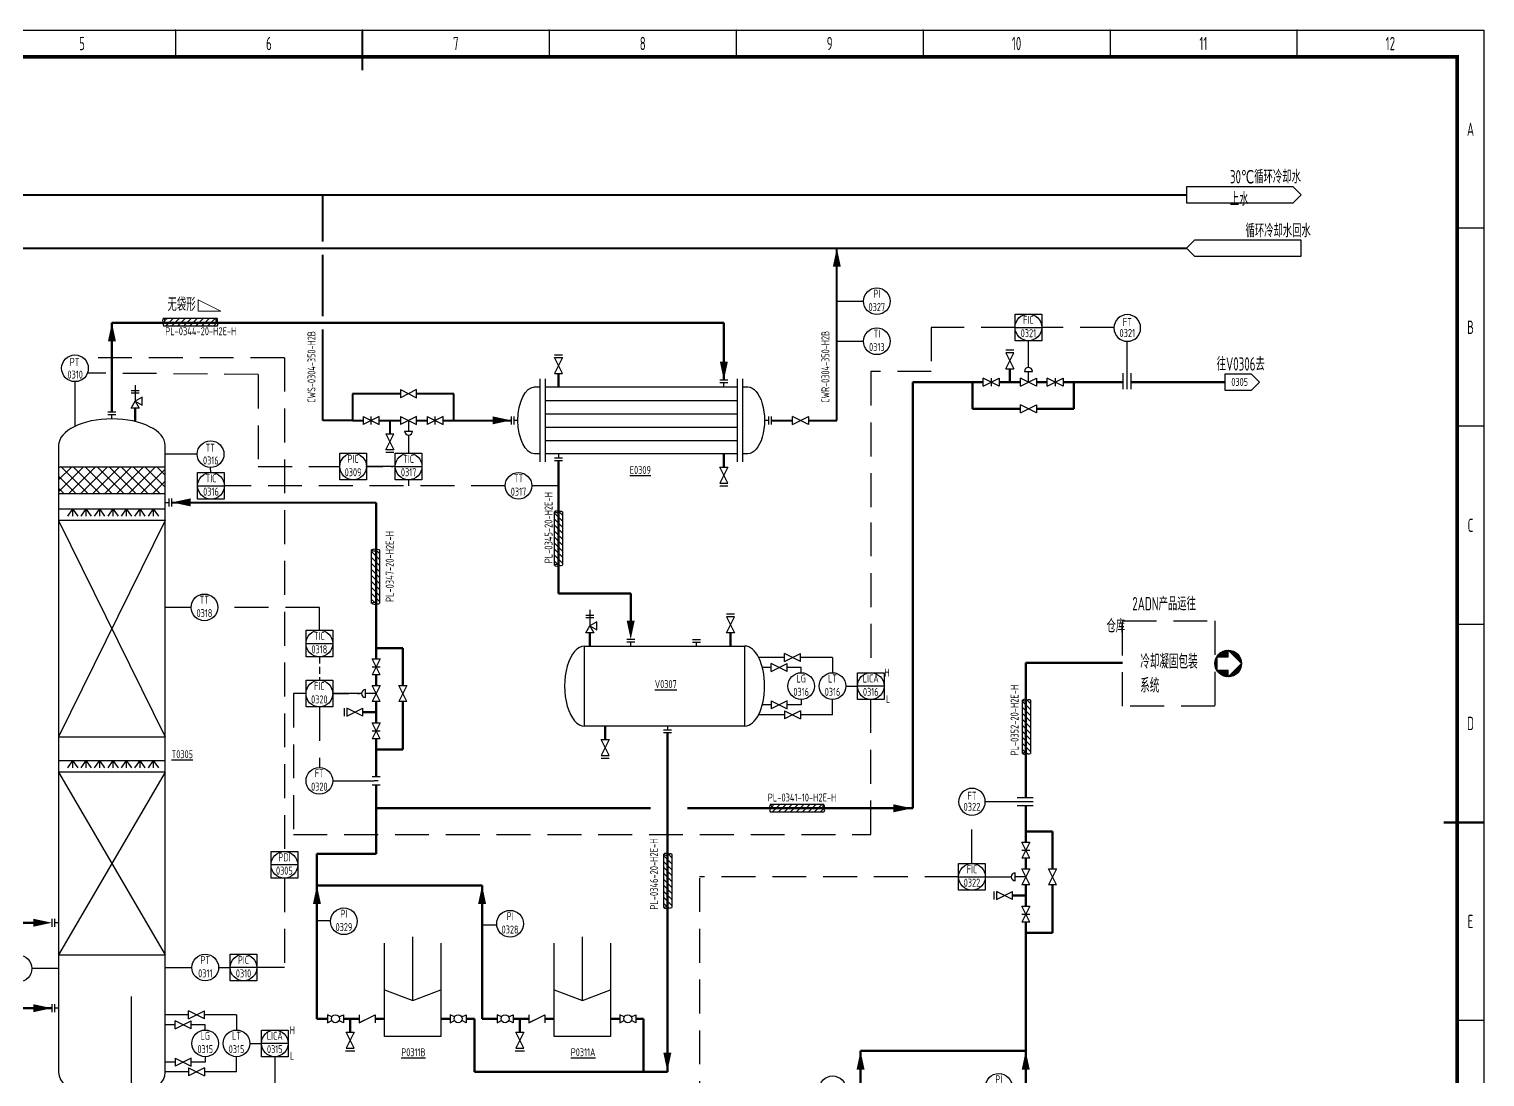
# Model space of a CAD drawing. Header units: millimetres. Extents: x 453 to 7190, y 523 to 4294.
# Drawn here: x 6644 to 7190, y 1519 to 1912 of the extents above; entities that cross this region are included whole.
import ezdxf
from ezdxf.enums import TextEntityAlignment as Align

# ---------------------------------------------------------------- set-up
doc = ezdxf.new("R2010")
doc.units = ezdxf.units.MM
doc.linetypes.add('DASHED', pattern=[19.05, 12.7, -6.35])
doc.linetypes.add('HIDDEN', pattern=[9.525, 6.35, -3.175])
for name, color, linetype, lineweight in [('01-主物流线-粗实线', 134, 'Continuous', 80), ('02-次要物流线-中粗线', 30, 'Continuous', 40), ('03-设备外轮廓线-细实线', 7, 'Continuous', 25), ('04-设备内部件-细实线', 170, 'Continuous', 25), ('05-公用工程-冷却水与回水', 55, 'Continuous', 40), ('05-图框与标题栏', 7, 'Continuous', 25), ('08-进出物流标志', 7, 'Continuous', 25), ('09-文本', 7, 'Continuous', 25), ('10-流股接续标志', 7, 'Continuous', 25), ('10-阀门', 102, 'Continuous', 25), ('11-文本', 7, 'Continuous', 25), ('11-管道组合号', 50, 'Continuous', 15), ('12-仪表', 190, 'Continuous', 25), ('12-信号线', 226, 'DASHED', 25), ('13-电动气动信号线', 226, 'DASHED', 25), ('14-箭头', 7, 'Continuous', 25), ('15-仪表', 190, 'Continuous', 25), ('15-文本', 7, 'Continuous', 15), ('15-文本 @ 1', 7, 'Continuous', 15), ('16-阀门与管件', 102, 'Continuous', 25)]:
    doc.layers.add(name, color=color, linetype=linetype, lineweight=lineweight)
doc.layers.add('TITLE', color=7, linetype='Continuous')
doc.styles.add('3-gbcbig', font='gbenor.shx', dxfattribs={"width": 0.7, "height": 3, "bigfont": 'gbcbig.shx'})
doc.styles.add('5-gbcbig', font='gbenor.shx', dxfattribs={"width": 0.7, "height": 5, "bigfont": 'gbcbig.shx'})
doc.styles.add('PRAY-6-GBCBIG', font='gbenor.shx', dxfattribs={"width": 0.7, "bigfont": 'gbcbig.shx'})
doc.styles.add('头号烷家', font='gbenor.shx', dxfattribs={"width": 0.75, "height": 3, "bigfont": 'gbcbig.shx'})
doc.styles.add('工程字', font='gbenor.shx', dxfattribs={"bigfont": 'gbcbig.shx'})

# ---------------------------------------------------------------- blocks, each defined once
blk = doc.blocks.new('管道组合号')
at = {"layer": '11-管道组合号', "style": '头号烷家', "width": 0.75}
blk.add_attdef('管道组合号', (-4.3, 3.13), '', height=3, dxfattribs=at)
blk = doc.blocks.new('就地安装仪表')
at = {"layer": '12-仪表', "ltscale": 0.25}
blk.add_circle((0, -5), 5, dxfattribs=at)
at = {"layer": '15-文本', "style": '工程字', "width": 0.75}
blk.add_attdef('仪表名称', text='', height=3, dxfattribs=at).set_placement((0, -4.29), align=Align.CENTER)
blk.add_attdef('仪表编号', text='', height=3, dxfattribs=at).set_placement((0, -5.39), align=Align.TOP_CENTER)
blk = doc.blocks.new('*U212')
at = {"layer": '10-阀门'}
ref = blk.add_blockref('就地安装仪表', (6997.74, 1626.93), dxfattribs=dict(at, xscale=-1))
ref.add_attrib('仪表名称', 'FT', dxfattribs={"layer": '15-文本 @ 1', "height": 3, "style": '工程字', "width": 0.75}).set_placement((6997.74, 1622.64), align=Align.CENTER)
ref.add_attrib('仪表编号', '0322', dxfattribs={"layer": '15-文本 @ 1', "height": 3, "style": '工程字', "width": 0.75}).set_placement((6997.74, 1621.53), align=Align.TOP_CENTER)
blk = doc.blocks.new('*U213')
at = {"layer": '10-阀门'}
ref = blk.add_blockref('就地安装仪表', (7055.99, 1804.52), dxfattribs=dict(at, xscale=-1))
ref.add_attrib('仪表名称', 'FT', dxfattribs={"layer": '15-文本 @ 1', "height": 3, "style": '工程字', "width": 0.75}).set_placement((7055.99, 1800.23), align=Align.CENTER)
ref.add_attrib('仪表编号', '0321', dxfattribs={"layer": '15-文本 @ 1', "height": 3, "style": '工程字', "width": 0.75}).set_placement((7055.99, 1799.13), align=Align.TOP_CENTER)

msp = doc.modelspace()

# ---------------------------------------------------------------- hatches: boundary and pattern name
at = {"layer": '04-设备内部件-细实线'}
h = msp.add_hatch(dxfattribs=at)
h.set_pattern_fill('ANSI37', color=256)
h.set_pattern_definition([(45, (6025.084, -1752.3344), (-2.245064, 2.245064), []), (135, (6025.084, -1752.3344), (-2.245064, -2.245064), [])])
h.paths.add_polyline_path([(6655.26, 1747.45), (6655.26, 1737.45), (6695.26, 1737.45), (6695.26, 1747.45)])
at = {"layer": '08-进出物流标志'}
h = msp.add_hatch(dxfattribs=at)
h.set_pattern_fill('ANSI31', color=256, scale=0.1)
h.set_pattern_definition([(45, (4816.07602, 2255.05417), (-0.224506403, 0.224506403), [])])
h.paths.add_polyline_path([(7093.84, 1676.23), (7093.84, 1678.73, 0.267949), (7089.51, 1676.23)])
h.paths.add_polyline_path([(7089.51, 1676.23, 0.131652), (7088.84, 1673.73, 0.131652), (7089.51, 1671.23)])
h.paths.add_polyline_path([(7089.51, 1671.23, 0.267949), (7093.84, 1668.73), (7093.84, 1671.23)])
h.paths.add_polyline_path([(7093.84, 1668.73, 0.414214), (7098.84, 1673.73)])
h.paths.add_polyline_path([(7093.84, 1678.73), (7098.84, 1673.73, 0.414214)])

# ---------------------------------------------------------------- linework, layer by layer
for p, q in [((6906.21, 1779.9), (6903.21, 1779.9)), ((7102.6, 1782.26), (7092.6, 1782.26)), ((7092.6, 1782.26), (7092.6, 1776.26)), ((7105.6, 1779.26), (7102.6, 1782.26)), ((6906.21, 1778.9), (6903.21, 1778.9)), ((6904.71, 1777.4), (6904.71, 1778.9)), ((7092.6, 1776.26), (7102.6, 1776.26)), ((7102.6, 1776.26), (7105.6, 1779.26)), ((6676.76, 1767.95), (6673.76, 1767.95)), ((6676.76, 1766.95), (6673.76, 1766.95)), ((6675.26, 1765.45), (6675.26, 1766.95)), ((6824.96, 1766.4), (6824.96, 1763.4)), ((6825.96, 1766.4), (6825.96, 1763.4)), ((6827.46, 1764.9), (6825.96, 1764.9)), ((6921.46, 1766.4), (6921.46, 1763.4)), ((6922.46, 1766.4), (6922.46, 1763.4)), ((6842.71, 1752.4), (6842.71, 1750.9)), ((6841.21, 1750.9), (6844.21, 1750.9)), ((6841.21, 1749.9), (6844.21, 1749.9)), ((6695.26, 1734.14), (6696.76, 1734.14)), ((6696.76, 1732.64), (6696.76, 1735.64)), ((6697.76, 1732.64), (6697.76, 1735.64)), ((6871.28, 1682.79), (6868.28, 1682.79)), ((6871.28, 1681.79), (6868.28, 1681.79)), ((6869.78, 1680.29), (6869.78, 1681.79)), ((6892.91, 1682.79), (6895.91, 1682.79)), ((6892.91, 1681.79), (6895.91, 1681.79)), ((6894.41, 1680.29), (6894.41, 1681.79)), ((6885.02, 1648.79), (6882.02, 1648.79)), ((6883.52, 1650.29), (6883.52, 1648.79)), ((6885.02, 1647.79), (6882.02, 1647.79)), ((6652.76, 1578.07), (6652.76, 1575.07)), ((6653.76, 1578.07), (6653.76, 1575.07)), ((6655.26, 1576.57), (6653.76, 1576.57)), ((6652.76, 1546.04), (6652.76, 1543.04)), ((6653.76, 1546.04), (6653.76, 1543.04)), ((6655.26, 1544.54), (6653.76, 1544.54))]:
    msp.add_line(p, q)
at = {"color": 3}
for points in [[(6769.92, 1540.03), (6768.01, 1539.08)], [(6769.92, 1540.03), (6768.01, 1539.08)], [(6833.54, 1540.03), (6831.63, 1539.08)], [(6833.54, 1540.03), (6831.63, 1539.08)]]:
    msp.add_lwpolyline(points, dxfattribs=at)
at = {"layer": '01-主物流线-粗实线'}
for p, q in [((6675.26, 1801.51), (6904.71, 1801.51)), ((6675.26, 1767.95), (6675.26, 1801.51)), ((6904.71, 1779.9), (6904.71, 1801.51)), ((6842.71, 1782.4), (6842.71, 1777.4)), ((7011.9, 1779.26), (7011.9, 1784.26)), ((6975.61, 1619.47), (6975.61, 1779.26)), ((6975.61, 1779.26), (7001.9, 1779.26)), ((7001.9, 1779.26), (6997.9, 1779.26)), ((6997.9, 1779.26), (6997.9, 1769.26)), ((7007.9, 1779.26), (7015.9, 1779.26)), ((7007.9, 1779.26), (7015.9, 1779.26)), ((7021.9, 1779.26), (7025.9, 1779.26)), ((7031.9, 1779.26), (7033.29, 1779.26)), ((7031.9, 1779.26), (7054.49, 1779.26)), ((7035.9, 1779.26), (7035.9, 1769.26)), ((7057.49, 1779.26), (7092.6, 1779.26)), ((6683.99, 1769.44), (6683.99, 1764.44)), ((6997.9, 1769.26), (7015.9, 1769.26)), ((7035.9, 1769.26), (7021.9, 1769.26)), ((6904.71, 1752.4), (6904.71, 1747.4)), ((6842.71, 1749.9), (6842.71, 1700.01)), ((6774.36, 1733.99), (6697.76, 1734.14)), ((6774.36, 1697.63), (6774.36, 1733.99)), ((6774.36, 1675.47), (6774.36, 1697.63)), ((6842.71, 1700.01), (6869.78, 1700.01)), ((6869.78, 1700.01), (6869.78, 1689.79)), ((6854.51, 1685.29), (6854.51, 1680.29)), ((6907.26, 1680.29), (6907.26, 1685.29)), ((6774.36, 1679.47), (6784.36, 1679.47)), ((6784.36, 1679.47), (6784.36, 1665.47)), ((7018, 1623.43), (7018, 1673.98)), ((7018, 1673.98), (7054.21, 1673.98)), ((6774.36, 1665.47), (6774.36, 1669.47)), ((6774.36, 1651.47), (6774.36, 1659.47)), ((6784.36, 1641.47), (6784.36, 1659.47)), ((6774.36, 1655.47), (6769.36, 1655.47)), ((6860.2, 1645.29), (6860.2, 1650.29)), ((6774.36, 1631.27), (6774.36, 1645.47)), ((6883.52, 1647.79), (6883.52, 1632.37)), ((6774.36, 1641.47), (6784.36, 1641.47)), ((6883.52, 1632.37), (6883.52, 1520.71)), ((6774.36, 1619.47), (6774.36, 1628.27)), ((6774.36, 1602.46), (6774.36, 1622.07)), ((6774.36, 1619.47), (6877.17, 1619.47)), ((6891.04, 1619.47), (6975.61, 1619.47)), ((7018, 1606.78), (7018, 1620.36)), ((7018, 1606.78), (7018, 1610.78)), ((7018, 1610.78), (7028, 1610.78)), ((7028, 1610.78), (7028, 1596.78)), ((6752.13, 1590.59), (6752.13, 1602.46)), ((6752.13, 1602.46), (6774.36, 1602.46)), ((7018, 1596.78), (7018, 1600.78)), ((6752.13, 1540.58), (6752.13, 1590.59)), ((6814.06, 1590.59), (6752.13, 1590.59)), ((6814.06, 1540.58), (6814.06, 1590.59)), ((7018, 1582.78), (7018, 1590.78)), ((7028, 1590.78), (7028, 1572.78)), ((7018, 1586.78), (7013, 1586.78)), ((6645.76, 1576.57), (6638.45, 1576.57)), ((7017.91, 1528.51), (7018, 1576.78)), ((7028, 1572.78), (7018, 1572.78)), ((6596.64, 1544.54), (6652.76, 1544.54)), ((6756.04, 1540.58), (6752.13, 1540.58)), ((6768.01, 1540.58), (6762.04, 1540.58)), ((6764.64, 1540.58), (6764.64, 1535.58)), ((6777.52, 1540.58), (6774.01, 1540.58)), ((6802.08, 1540.58), (6798.56, 1540.58)), ((6811.26, 1540.58), (6808.08, 1540.58)), ((6811.26, 1520.71), (6811.26, 1540.58)), ((6819.66, 1540.58), (6814.06, 1540.58)), ((6831.63, 1540.58), (6825.66, 1540.58)), ((6828.26, 1540.58), (6828.26, 1535.58)), ((6841.14, 1540.58), (6837.63, 1540.58)), ((6865.7, 1540.58), (6862.18, 1540.58)), ((6874.6, 1540.58), (6871.7, 1540.58)), ((6874.6, 1520.71), (6874.6, 1540.58)), ((6955.97, 1478.5), (6955.97, 1528.51)), ((6955.97, 1528.51), (7017.91, 1528.51)), ((7017.91, 1478.5), (7017.91, 1528.51)), ((6874.6, 1520.71), (6811.26, 1520.71)), ((6883.52, 1520.71), (6859.96, 1520.71))]:
    msp.add_line(p, q, dxfattribs=at)
at = {"layer": '02-次要物流线-中粗线'}
msp.add_line((7021.9, 1779.26), (7025.9, 1779.26), dxfattribs=at)
at = {"layer": '03-设备外轮廓线-细实线'}
for p, q in [((6835.71, 1780.4), (6835.71, 1749.4)), ((6837.71, 1780.4), (6837.71, 1749.4)), ((6909.71, 1780.4), (6909.71, 1749.4)), ((6911.71, 1780.4), (6911.71, 1749.4)), ((6833.71, 1777.4), (6835.71, 1777.4)), ((6837.71, 1777.4), (6909.71, 1777.4)), ((6911.71, 1777.4), (6913.71, 1777.4)), ((6921.46, 1764.9), (6919.96, 1764.9)), ((6655.26, 1755.45), (6655.26, 1520.45)), ((6695.26, 1520.45), (6695.26, 1755.45)), ((6835.71, 1752.4), (6833.71, 1752.4)), ((6909.71, 1752.4), (6837.71, 1752.4)), ((6913.71, 1752.4), (6911.71, 1752.4)), ((6852.51, 1680.29), (6912.51, 1680.29)), ((6852.51, 1680.29), (6862.51, 1680.29)), ((6912.51, 1650.29), (6852.51, 1650.29)), ((6777.52, 1533.9), (6777.52, 1568.95)), ((6788.04, 1547.4), (6788.04, 1571.23)), ((6798.56, 1568.95), (6798.56, 1533.9)), ((6841.14, 1533.9), (6841.14, 1568.95)), ((6851.66, 1547.4), (6851.66, 1571.23)), ((6862.18, 1568.95), (6862.18, 1533.9)), ((6777.52, 1551.42), (6788.04, 1547.4)), ((6788.04, 1547.4), (6798.56, 1551.42)), ((6841.14, 1551.42), (6851.66, 1547.4)), ((6851.66, 1547.4), (6862.18, 1551.42)), ((6798.56, 1533.9), (6777.52, 1533.9)), ((6862.18, 1533.9), (6841.14, 1533.9))]:
    msp.add_line(p, q, dxfattribs=at)
at = {"layer": '03-设备外轮廓线-细实线', "linetype": 'DASHED'}
msp.add_lwpolyline([(7054.21, 1689.72), (7088.84, 1689.72), (7088.84, 1657.75), (7054.21, 1657.75)], close=True, dxfattribs=at)
at = {"layer": '03-设备外轮廓线-细实线', "extrusion": (0, 0, -1)}
for centre, start_param, end_param in [((6833.71, 1764.9), 3.141593, 6.283185), ((6913.71, 1764.9), 0, 3.141593)]:
    msp.add_ellipse(centre, major_axis=(0, 12.5), ratio=0.5, start_param=start_param, end_param=end_param, dxfattribs=at)
at = {"layer": '03-设备外轮廓线-细实线'}
for centre, major_axis, start_param, end_param in [((6675.26, 1755.45), (-20, 0), 3.141593, 6.283185), ((6852.51, 1665.29), (0, 15), 0, 3.141593), ((6912.51, 1665.29), (0, 15), 3.141593, 6.283185), ((6675.26, 1520.45), (-20, 0), 0, 3.141593)]:
    msp.add_ellipse(centre, major_axis=major_axis, ratio=0.5, start_param=start_param, end_param=end_param, dxfattribs=at)
at = {"layer": '04-设备内部件-细实线'}
for p, q in [((6837.71, 1772.4), (6909.71, 1772.4)), ((6837.71, 1767.4), (6909.71, 1767.4)), ((6837.71, 1762.4), (6909.71, 1762.4)), ((6837.71, 1757.4), (6909.71, 1757.4)), ((6655.26, 1747.45), (6695.26, 1747.45)), ((6655.26, 1737.45), (6695.26, 1737.45)), ((6655.26, 1731.73), (6695.26, 1731.73)), ((6660.49, 1731.73), (6658.56, 1728.98)), ((6660.49, 1731.73), (6660.49, 1728.98)), ((6660.49, 1731.73), (6662.42, 1728.98)), ((6665.53, 1731.73), (6663.6, 1728.98)), ((6665.53, 1731.73), (6665.53, 1728.98)), ((6665.53, 1731.73), (6667.46, 1728.98)), ((6670.57, 1731.73), (6668.64, 1728.98)), ((6670.57, 1731.73), (6670.57, 1728.98)), ((6670.57, 1731.73), (6672.5, 1728.98)), ((6675.61, 1731.73), (6673.68, 1728.98)), ((6675.61, 1731.73), (6675.61, 1728.98)), ((6675.61, 1731.73), (6677.54, 1728.98)), ((6680.65, 1731.73), (6678.73, 1728.98)), ((6680.65, 1731.73), (6680.65, 1728.98)), ((6680.65, 1731.73), (6682.58, 1728.98)), ((6685.69, 1731.73), (6683.77, 1728.98)), ((6685.69, 1731.73), (6685.69, 1728.98)), ((6685.69, 1731.73), (6687.62, 1728.98)), ((6690.73, 1731.73), (6688.81, 1728.98)), ((6690.73, 1731.73), (6690.73, 1728.98)), ((6690.73, 1731.73), (6692.66, 1728.98)), ((6695.26, 1727.35), (6655.26, 1727.35)), ((6655.26, 1727.35), (6695.26, 1646.31)), ((6695.26, 1727.35), (6655.26, 1646.31)), ((6852.51, 1650.29), (6852.51, 1680.29)), ((6912.51, 1680.29), (6912.51, 1650.29)), ((6655.26, 1646.31), (6695.26, 1646.31)), ((6655.26, 1637.36), (6695.26, 1637.36)), ((6695.26, 1632.98), (6655.26, 1632.98)), ((6655.26, 1632.98), (6695.26, 1564.55)), ((6695.26, 1632.98), (6655.26, 1564.55)), ((6660.49, 1637.36), (6658.56, 1634.6)), ((6660.49, 1637.36), (6660.49, 1634.6)), ((6660.49, 1637.36), (6662.42, 1634.6)), ((6665.53, 1637.36), (6663.6, 1634.6)), ((6665.53, 1637.36), (6665.53, 1634.6)), ((6665.53, 1637.36), (6667.46, 1634.6)), ((6670.57, 1637.36), (6668.64, 1634.6)), ((6670.57, 1637.36), (6670.57, 1634.6)), ((6670.57, 1637.36), (6672.5, 1634.6)), ((6675.61, 1637.36), (6673.68, 1634.6)), ((6675.61, 1637.36), (6675.61, 1634.6)), ((6675.61, 1637.36), (6677.54, 1634.6)), ((6680.65, 1637.36), (6678.73, 1634.6)), ((6680.65, 1637.36), (6680.65, 1634.6)), ((6680.65, 1637.36), (6682.58, 1634.6)), ((6685.69, 1637.36), (6683.77, 1634.6)), ((6685.69, 1637.36), (6685.69, 1634.6)), ((6685.69, 1637.36), (6687.62, 1634.6)), ((6690.73, 1637.36), (6688.81, 1634.6)), ((6690.73, 1637.36), (6690.73, 1634.6)), ((6690.73, 1637.36), (6692.66, 1634.6)), ((6655.26, 1564.55), (6695.26, 1564.55)), ((6682.64, 1511.15), (6682.64, 1548.93))]:
    msp.add_line(p, q, dxfattribs=at)
at = {"layer": '05-公用工程-冷却水与回水', "lineweight": 40}
for p, q in [((6469.6, 1849.46), (7078.2, 1849.46)), ((6469.6, 1829.46), (7078.2, 1829.46))]:
    msp.add_line(p, q, dxfattribs=at)
at = {"layer": '05-公用工程-冷却水与回水'}
for p, q in [((6754.38, 1831.96), (6754.38, 1849.46)), ((6947.07, 1764.9), (6947.07, 1829.46)), ((6754.38, 1804.01), (6754.38, 1826.96)), ((6754.38, 1764.9), (6754.38, 1799.01)), ((6783.51, 1774.9), (6765.51, 1774.9)), ((6765.51, 1774.9), (6765.51, 1764.9)), ((6803.51, 1774.9), (6789.51, 1774.9)), ((6803.51, 1764.9), (6803.51, 1774.9)), ((6765.51, 1764.9), (6754.38, 1764.9)), ((6765.51, 1764.9), (6769.51, 1764.9)), ((6775.51, 1764.9), (6783.51, 1764.9)), ((6779.51, 1764.9), (6779.51, 1759.9)), ((6789.51, 1764.9), (6793.51, 1764.9)), ((6799.51, 1764.9), (6803.51, 1764.9)), ((6803.51, 1764.9), (6824.96, 1764.9)), ((6922.46, 1764.9), (6930.46, 1764.9)), ((6936.46, 1764.9), (6947.07, 1764.9))]:
    msp.add_line(p, q, dxfattribs=at)
at = {"layer": '05-图框与标题栏'}
for p, q in [((6699.08, 1911.16), (6699.08, 1901.16)), ((6839.25, 1911.16), (6839.25, 1901.16)), ((6909.33, 1911.16), (6909.33, 1901.16)), ((6979.42, 1911.16), (6979.42, 1901.16)), ((7049.5, 1911.16), (7049.5, 1901.16)), ((7119.58, 1911.16), (7119.58, 1901.16)), ((7189.67, 1836.91), (7179.67, 1836.91)), ((7189.67, 1762.66), (7179.67, 1762.66)), ((7189.67, 1688.41), (7179.67, 1688.41)), ((7189.67, 1539.91), (7179.67, 1539.91))]:
    msp.add_line(p, q, dxfattribs=at)
at = {"layer": '05-图框与标题栏', "const_width": 0.8}
for points in [[(6769.17, 1911.16), (6769.17, 1896.16)], [(7189.67, 1614.16), (7174.67, 1614.16)]]:
    msp.add_lwpolyline(points, dxfattribs=at)
at = {"layer": '05-图框与标题栏', "const_width": 1.4}
msp.add_lwpolyline([(6373.67, 1901.16), (6373.67, 1327.16), (7179.67, 1327.16), (7179.67, 1901.16)], close=True, dxfattribs=at)
at = {"layer": '05-图框与标题栏'}
for p in [(6699.08, 1911.16), (6699.08, 1911.16), (6699.08, 1911.16), (6769.17, 1911.16), (6769.17, 1911.16), (6769.17, 1911.16), (6839.25, 1911.16), (6839.25, 1911.16), (6839.25, 1911.16), (6909.33, 1911.16), (6909.33, 1911.16), (6909.33, 1911.16), (6979.42, 1911.16), (6979.42, 1911.16), (6979.42, 1911.16), (7049.5, 1911.16), (7049.5, 1911.16), (7049.5, 1911.16), (7119.58, 1911.16), (7119.58, 1911.16), (7119.58, 1911.16), (7189.67, 1836.91), (7189.67, 1762.66), (7189.67, 1688.41), (7189.67, 1614.16), (7189.67, 1539.91)]:
    msp.add_point(p, dxfattribs=at)
at = {"layer": '08-进出物流标志'}
for p, q in [((7089.51, 1676.23), (7089.51, 1671.23)), ((7089.51, 1676.23), (7093.84, 1676.23)), ((7093.84, 1678.73), (7098.84, 1673.73)), ((7093.84, 1676.23), (7093.84, 1678.73)), ((7089.51, 1671.23), (7093.84, 1671.23)), ((7098.84, 1673.73), (7093.84, 1668.73)), ((7093.84, 1668.73), (7093.84, 1671.23))]:
    msp.add_line(p, q, dxfattribs=at)
msp.add_circle((7093.84, 1673.73), 5, dxfattribs=at)
at = {"layer": '10-流股接续标志'}
for p, q in [((7118.2, 1852.46), (7078.2, 1852.46)), ((7078.2, 1852.46), (7078.2, 1846.46)), ((7121.2, 1849.46), (7118.2, 1852.46)), ((7078.2, 1846.46), (7118.2, 1846.46)), ((7118.2, 1846.46), (7121.2, 1849.46)), ((7081.2, 1832.46), (7078.2, 1829.46)), ((7078.2, 1829.46), (7081.2, 1826.46)), ((7121.2, 1832.46), (7081.2, 1832.46)), ((7121.2, 1826.46), (7121.2, 1832.46)), ((7081.2, 1826.46), (7121.2, 1826.46))]:
    msp.add_line(p, q, dxfattribs=at)
at = {"layer": '11-文本'}
for p, q in [((6694.61, 1803.26), (6714.61, 1803.26)), ((6694.99, 1802.17), (6696.09, 1803.26)), ((6695.34, 1800.26), (6698.34, 1803.26)), ((6697.58, 1800.26), (6700.58, 1803.26)), ((6699.83, 1800.26), (6702.83, 1803.26)), ((6702.07, 1800.26), (6705.07, 1803.26)), ((6704.32, 1800.26), (6707.32, 1803.26)), ((6706.56, 1800.26), (6709.56, 1803.26)), ((6708.81, 1800.26), (6711.81, 1803.26)), ((6711.05, 1800.26), (6714.05, 1803.26)), ((6713.3, 1800.26), (6714.57, 1801.55)), ((6714.61, 1800.26), (6694.61, 1800.26)), ((6841.21, 1710.63), (6841.21, 1730.63)), ((6844.21, 1729.31), (6842.93, 1730.59)), ((6844.21, 1730.63), (6844.21, 1710.63)), ((6844.21, 1727.07), (6841.21, 1730.07)), ((6844.21, 1724.82), (6841.21, 1727.82)), ((6844.21, 1722.58), (6841.21, 1725.58)), ((6844.21, 1720.33), (6841.21, 1723.33)), ((6844.21, 1718.09), (6841.21, 1721.09)), ((6772.63, 1696.32), (6772.63, 1716.32)), ((6775.63, 1712.76), (6772.63, 1715.76)), ((6775.63, 1715), (6774.35, 1716.28)), ((6775.63, 1716.32), (6775.63, 1696.32)), ((6844.21, 1715.84), (6841.21, 1718.84)), ((6844.21, 1713.6), (6841.21, 1716.6)), ((6844.21, 1711.35), (6841.21, 1714.35)), ((6775.63, 1710.51), (6772.63, 1713.51)), ((6775.63, 1708.27), (6772.63, 1711.27)), ((6775.63, 1706.02), (6772.63, 1709.02)), ((6842.31, 1711.01), (6841.21, 1712.11)), ((6775.63, 1703.78), (6772.63, 1706.78)), ((6775.63, 1701.53), (6772.63, 1704.53)), ((6775.63, 1699.29), (6772.63, 1702.29)), ((6775.63, 1697.04), (6772.63, 1700.04)), ((6773.73, 1696.7), (6772.63, 1697.8)), ((7016.74, 1640.05), (7016.74, 1660.05)), ((7019.74, 1656.49), (7016.74, 1659.49)), ((7019.74, 1658.73), (7018.45, 1660.01)), ((7019.74, 1660.05), (7019.74, 1640.05)), ((7019.74, 1654.24), (7016.74, 1657.24)), ((7019.74, 1652), (7016.74, 1655)), ((7019.74, 1649.75), (7016.74, 1652.75)), ((7019.74, 1647.51), (7016.74, 1650.51)), ((7019.74, 1645.26), (7016.74, 1648.26)), ((7019.74, 1643.02), (7016.74, 1646.02)), ((7019.74, 1640.77), (7016.74, 1643.77)), ((7017.83, 1640.43), (7016.74, 1641.53)), ((6922.16, 1620.97), (6942.16, 1620.97)), ((6942.16, 1617.97), (6922.16, 1617.97)), ((6922.54, 1619.87), (6923.63, 1620.97)), ((6922.88, 1617.97), (6925.88, 1620.97)), ((6925.12, 1617.97), (6928.12, 1620.97)), ((6927.37, 1617.97), (6930.37, 1620.97)), ((6929.61, 1617.97), (6932.61, 1620.97)), ((6931.86, 1617.97), (6934.86, 1620.97)), ((6934.1, 1617.97), (6937.1, 1620.97)), ((6936.35, 1617.97), (6939.35, 1620.97)), ((6938.59, 1617.97), (6941.59, 1620.97)), ((6940.84, 1617.97), (6942.11, 1619.25)), ((6882.2, 1582.27), (6882.2, 1602.27)), ((6885.2, 1598.71), (6882.2, 1601.71)), ((6885.2, 1596.46), (6882.2, 1599.46)), ((6885.2, 1600.95), (6883.92, 1602.23)), ((6885.2, 1602.27), (6885.2, 1582.27)), ((6885.2, 1594.22), (6882.2, 1597.22)), ((6885.2, 1591.97), (6882.2, 1594.97)), ((6885.2, 1589.73), (6882.2, 1592.73)), ((6885.2, 1587.48), (6882.2, 1590.48)), ((6885.2, 1585.24), (6882.2, 1588.24)), ((6885.2, 1582.99), (6882.2, 1585.99)), ((6883.3, 1582.65), (6882.2, 1583.75))]:
    msp.add_line(p, q, dxfattribs=at)
for centre, radius, start, end in [((6695.76, 1802.29), 1.5, 139.5631, 215.9037), ((6713.52, 1802.43), 1.37, 319.9929, 37.2624), ((6842.04, 1729.54), 1.37, 49.9929, 127.2624), ((6773.46, 1715.22), 1.37, 49.9929, 127.2624), ((6842.18, 1711.77), 1.5, 229.5631, 305.9037), ((6773.6, 1697.46), 1.5, 229.5631, 305.9037), ((7017.57, 1658.95), 1.37, 49.9929, 127.2624), ((7017.71, 1641.19), 1.5, 229.5631, 305.9037), ((6923.3, 1619.99), 1.5, 139.5631, 215.9037), ((6941.06, 1620.13), 1.37, 319.9929, 37.2624), ((6883.03, 1601.18), 1.37, 49.9929, 127.2624), ((6883.17, 1583.41), 1.5, 229.5631, 305.9037)]:
    msp.add_arc(centre, radius, start, end, dxfattribs=at)
for points in [[(6694.61, 1803.26), (6694.97, 1802.11), (6694.44, 1801.17), (6694.61, 1800.26)], [(6841.21, 1710.63), (6842.36, 1710.99), (6843.3, 1710.45), (6844.21, 1710.63)], [(6772.63, 1696.32), (6773.78, 1696.68), (6774.72, 1696.14), (6775.63, 1696.32)], [(7016.74, 1640.05), (7017.89, 1640.41), (7018.82, 1639.87), (7019.74, 1640.05)], [(6922.16, 1620.97), (6922.52, 1619.81), (6921.98, 1618.88), (6922.16, 1617.97)], [(6882.2, 1582.27), (6883.35, 1582.63), (6884.29, 1582.09), (6885.2, 1582.27)]]:
    msp.add_spline(points, degree=3, dxfattribs=at)
for points in [[(6714.61, 1803.26), (6714.26, 1802.79), (6714.1, 1801.87), (6715.08, 1801.15), (6714.79, 1800.44), (6714.61, 1800.26)], [(6841.21, 1730.63), (6841.69, 1730.28), (6842.6, 1730.11), (6843.32, 1731.09), (6844.03, 1730.8), (6844.21, 1730.63)], [(6772.63, 1716.32), (6773.11, 1715.97), (6774.02, 1715.8), (6774.74, 1716.78), (6775.45, 1716.49), (6775.63, 1716.32)], [(7016.74, 1660.05), (7017.21, 1659.7), (7018.13, 1659.53), (7018.85, 1660.51), (7019.56, 1660.22), (7019.74, 1660.05)], [(6942.16, 1620.97), (6941.8, 1620.49), (6941.64, 1619.58), (6942.62, 1618.85), (6942.33, 1618.15), (6942.16, 1617.97)], [(6882.2, 1602.27), (6882.68, 1601.92), (6883.59, 1601.75), (6884.31, 1602.73), (6885.02, 1602.45), (6885.2, 1602.27)]]:
    msp.add_open_spline(points, degree=3, knots=[0, 0, 0, 0, 1.367527, 2.619727, 3.553416, 3.553416, 3.553416, 3.553416], dxfattribs=at)
at = {"layer": '11-管道组合号'}
for p, q in [((6707.56, 1805.8), (6707.56, 1810.1)), ((6707.56, 1810.1), (6716.06, 1805.8)), ((6716.06, 1805.8), (6707.56, 1805.8))]:
    msp.add_line(p, q, dxfattribs=at)
at = {"layer": '12-仪表'}
for p, q in [((7018.9, 1784.76), (7018.9, 1794.76)), ((7055.99, 1776.54), (7055.99, 1794.52)), ((7054.49, 1776.54), (7054.49, 1782.54)), ((7057.49, 1776.54), (7057.49, 1782.54)), ((6786.51, 1759.4), (6786.51, 1752.61)), ((6707.26, 1752.19), (6695.26, 1752.19)), ((6768.86, 1662.47), (6757.78, 1662.47)), ((7020.72, 1621.93), (7002.74, 1621.93)), ((7020.72, 1623.43), (7014.72, 1623.43)), ((7020.72, 1620.43), (7014.72, 1620.43)), ((7002.74, 1593.78), (7012.5, 1593.78))]:
    msp.add_line(p, q, dxfattribs=at)
at = {"layer": '12-信号线'}
for p, q in [((7013.9, 1799.76), (6982.46, 1799.76)), ((6982.46, 1799.76), (6982.46, 1783.15)), ((7050.99, 1799.76), (7023.9, 1799.76)), ((6739.92, 1788.38), (6664.56, 1788.29)), ((6739.92, 1788.38), (6739.92, 1603.28)), ((6730.09, 1782.06), (6666.09, 1782.63)), ((6730.09, 1782.06), (6730.09, 1747.61)), ((6982.46, 1783.15), (6959.79, 1783.15)), ((6959.79, 1783.15), (6959.79, 1726.66)), ((6712.4, 1745.36), (6712.26, 1747.24)), ((6730.09, 1747.61), (6760.68, 1747.61)), ((6781.51, 1747.61), (6770.43, 1747.61)), ((6786.51, 1742.61), (6786.51, 1740.36)), ((6822.7, 1740.36), (6717.4, 1740.36)), ((6753.03, 1694.8), (6714.94, 1694.8)), ((6753.03, 1686.25), (6753.03, 1694.8)), ((6753.03, 1657.47), (6753.03, 1634.77)), ((6739.92, 1593.28), (6739.92, 1559.77)), ((6715.26, 1559.77), (6719.6, 1559.77)), ((6739.92, 1559.77), (6729.92, 1559.77)), ((6726.98, 1531.35), (6731.32, 1531.35)), ((6736.32, 1526.35), (6736.32, 1502.84))]:
    msp.add_line(p, q, dxfattribs=at)
at = {"layer": '12-信号线', "linetype": 'HIDDEN'}
for p, q in [((6770.43, 1747.61), (6780.68, 1747.61)), ((6757.78, 1662.47), (6768.03, 1662.47))]:
    msp.add_line(p, q, dxfattribs=at)
at = {"layer": '12-信号线', "ltscale": 0.2}
msp.add_line((6753.03, 1676.25), (6753.03, 1667.47), dxfattribs=at)
at = {"layer": '12-信号线'}
msp.add_lwpolyline([(6959.79, 1726.66), (6959.79, 1726.66), (6959.79, 1670.29)], dxfattribs=at)
at = {"layer": '13-电动气动信号线'}
for p, q in [((6748.03, 1662.47), (6743.32, 1662.47)), ((6743.32, 1662.47), (6743.32, 1609.65)), ((6959.79, 1609.65), (6959.79, 1660.29)), ((6997.74, 1598.78), (6997.74, 1616.93)), ((6743.32, 1609.65), (6959.79, 1609.65)), ((6992.74, 1593.78), (6895.52, 1593.78)), ((6895.52, 1593.34), (6895.52, 1502.41))]:
    msp.add_line(p, q, dxfattribs=at)
at = {"layer": '14-箭头'}
for points in [[(6947.07, 1829.46, 0, 3, 0), (6947.07, 1822.46, 3, 3, 0)], [(6675.26, 1801.51, 0, 3, 0), (6675.26, 1794.51, 3, 3, 0)], [(6904.71, 1779.9, 0, 3, 0), (6904.71, 1786.9, 3, 3, 0)], [(6824.96, 1764.9, 0, 3, 0), (6817.96, 1764.9, 3, 3, 0)], [(6697.76, 1734.14, 0, 3, 0), (6704.76, 1734.14, 3, 3, 0)], [(6869.78, 1682.79, 0, 3, 0), (6869.78, 1689.79, 3, 3, 0)], [(6975.28, 1619.47, 0, 3, 0), (6968.28, 1619.47, 3, 3, 0)], [(6752.13, 1590.59, 0, 3, 0), (6752.13, 1583.59, 3, 3, 0)], [(6814.06, 1590.59, 0, 3, 0), (6814.06, 1583.59, 3, 3, 0)], [(6652.76, 1576.57, 0, 3, 0), (6645.76, 1576.57, 3, 3, 0)], [(6652.76, 1544.54, 0, 3, 0), (6645.76, 1544.54, 3, 3, 0)], [(6883.52, 1520.86, 0, 3, 0), (6883.52, 1527.86, 3, 3, 0)], [(6955.97, 1528.51, 0, 3, 0), (6955.97, 1521.51, 3, 3, 0)], [(7017.91, 1528.51, 0, 3, 0), (7017.91, 1521.51, 3, 3, 0)]]:
    msp.add_lwpolyline(points, format="xyseb", dxfattribs=at)
at = {"layer": '15-仪表'}
for p, q in [((6947.07, 1809.54), (6957.07, 1809.54)), ((7013.9, 1799.76), (7013.9, 1804.76)), ((7013.9, 1804.76), (7023.9, 1804.76)), ((7023.9, 1804.76), (7023.9, 1794.76)), ((7013.9, 1794.76), (7013.9, 1799.76)), ((7013.9, 1799.76), (7023.9, 1799.76)), ((6947.07, 1794.54), (6957.07, 1794.54)), ((7023.9, 1794.76), (7013.9, 1794.76)), ((6661.41, 1779.41), (6661.41, 1762.66)), ((6760.68, 1742.61), (6760.68, 1752.61)), ((6760.68, 1752.61), (6770.68, 1752.61)), ((6770.68, 1752.61), (6770.68, 1747.61)), ((6781.51, 1747.61), (6781.51, 1752.61)), ((6781.51, 1752.61), (6791.51, 1752.61)), ((6791.51, 1752.61), (6791.51, 1742.61)), ((6770.68, 1747.61), (6770.68, 1742.61)), ((6781.51, 1742.61), (6781.51, 1747.61)), ((6781.51, 1747.61), (6791.51, 1747.61)), ((6707.4, 1740.36), (6707.4, 1745.36)), ((6707.4, 1745.36), (6717.4, 1745.36)), ((6717.4, 1745.36), (6717.4, 1735.36)), ((6770.68, 1742.61), (6760.68, 1742.61)), ((6791.51, 1742.61), (6781.51, 1742.61)), ((6707.4, 1735.36), (6707.4, 1740.36)), ((6707.4, 1740.36), (6717.4, 1740.36)), ((6842.71, 1740.36), (6832.71, 1740.36)), ((6717.4, 1735.36), (6707.4, 1735.36)), ((6704.94, 1694.8), (6695.26, 1694.8)), ((6748.03, 1681.25), (6748.03, 1686.25)), ((6748.03, 1686.25), (6758.03, 1686.25)), ((6748.03, 1676.25), (6748.03, 1681.25)), ((6748.03, 1681.25), (6758.03, 1681.25)), ((6758.03, 1686.25), (6758.03, 1676.25)), ((6758.03, 1676.25), (6748.03, 1676.25)), ((6927.42, 1676.02), (6917.75, 1676.02)), ((6945.45, 1676.02), (6933.42, 1676.02)), ((6945.45, 1676.02), (6945.45, 1670.29)), ((6922.41, 1672.29), (6919.14, 1672.29)), ((6933.71, 1672.29), (6928.41, 1672.29)), ((6933.71, 1670.29), (6933.71, 1672.29)), ((6748.03, 1657.47), (6748.03, 1667.47)), ((6748.03, 1667.47), (6758.03, 1667.47)), ((6758.03, 1667.47), (6758.03, 1662.47)), ((6950.45, 1665.29), (6954.79, 1665.29)), ((6954.79, 1660.29), (6954.79, 1670.29)), ((6954.79, 1670.29), (6964.79, 1670.29)), ((6964.79, 1665.29), (6954.79, 1665.29)), ((6964.79, 1670.29), (6964.79, 1660.29)), ((6758.03, 1662.47), (6758.03, 1657.47)), ((6933.71, 1660.29), (6933.71, 1658.29)), ((6945.45, 1654.56), (6945.45, 1660.29)), ((6964.79, 1660.29), (6954.79, 1660.29)), ((6758.03, 1657.47), (6748.03, 1657.47)), ((6927.42, 1654.56), (6917.75, 1654.56)), ((6922.41, 1658.29), (6919.14, 1658.29)), ((6933.71, 1658.29), (6928.41, 1658.29)), ((6945.45, 1654.56), (6933.42, 1654.56)), ((6758.03, 1629.77), (6773.61, 1629.77)), ((6734.92, 1593.28), (6734.92, 1603.28)), ((6734.92, 1603.28), (6744.92, 1603.28)), ((6744.92, 1603.28), (6744.92, 1593.28)), ((6744.92, 1598.28), (6734.92, 1598.28)), ((6992.74, 1588.78), (6992.74, 1598.78)), ((6992.74, 1598.78), (7002.74, 1598.78)), ((7002.74, 1598.78), (7002.74, 1588.78)), ((6744.92, 1593.28), (6734.92, 1593.28)), ((6992.74, 1593.78), (7002.74, 1593.78)), ((6997.74, 1588.78), (6992.74, 1588.78)), ((7002.74, 1588.78), (6997.74, 1588.78)), ((6757.26, 1577.28), (6752.13, 1577.28)), ((6819.56, 1575.69), (6814.06, 1575.69)), ((6719.6, 1554.77), (6719.6, 1564.77)), ((6719.6, 1564.77), (6729.6, 1564.77)), ((6729.6, 1564.77), (6729.6, 1554.77)), ((6655.26, 1559.39), (6645.26, 1559.39)), ((6695.26, 1559.77), (6705.26, 1559.77)), ((6729.6, 1559.77), (6719.6, 1559.77)), ((6729.6, 1554.77), (6719.6, 1554.77)), ((6703.95, 1542.08), (6695.26, 1542.08)), ((6721.98, 1542.08), (6709.95, 1542.08)), ((6721.98, 1542.08), (6709.95, 1542.08)), ((6721.98, 1542.08), (6721.98, 1536.35)), ((6698.94, 1538.35), (6695.26, 1538.35)), ((6710.24, 1538.35), (6704.94, 1538.35)), ((6710.24, 1536.35), (6710.24, 1538.35)), ((6731.32, 1526.35), (6731.32, 1536.35)), ((6731.32, 1536.35), (6741.32, 1536.35)), ((6741.32, 1536.35), (6741.32, 1526.35)), ((6741.32, 1531.35), (6731.32, 1531.35)), ((6698.94, 1524.35), (6695.26, 1524.35)), ((6710.24, 1524.35), (6704.94, 1524.35)), ((6710.24, 1526.35), (6710.24, 1524.35)), ((6721.98, 1520.62), (6721.98, 1526.35)), ((6741.32, 1526.35), (6731.32, 1526.35)), ((6703.95, 1520.62), (6695.26, 1520.62)), ((6721.98, 1520.62), (6709.95, 1520.62))]:
    msp.add_line(p, q, dxfattribs=at)
for centre in [(6962.07, 1809.54), (7018.9, 1799.76), (6962.07, 1794.54), (6661.41, 1784.41), (6712.26, 1752.23), (6765.68, 1747.61), (6786.51, 1747.61), (6712.4, 1740.36), (6827.71, 1740.36), (6709.94, 1694.8), (6753.03, 1681.25), (6753.03, 1662.47), (6933.71, 1665.29), (6945.45, 1665.29), (6959.79, 1665.29), (6753.03, 1629.77), (6739.92, 1598.28), (6997.74, 1593.78), (6762.25, 1577.11), (6824.54, 1576.2), (6640.26, 1559.39), (6710.26, 1559.77), (6724.6, 1559.77), (6710.24, 1531.35), (6721.98, 1531.35), (6736.32, 1531.35), (6945.5, 1514.13), (7007.78, 1515.03)]:
    msp.add_circle(centre, 5, dxfattribs=at)
at = {"layer": '16-阀门与管件'}
for p, q in [((7013.4, 1791.26), (7010.4, 1791.26)), ((6841.21, 1789.4), (6844.21, 1789.4)), ((6841.21, 1788.4), (6844.21, 1788.4)), ((6844.21, 1782.4), (6841.21, 1788.4)), ((6844.21, 1788.4), (6841.21, 1782.4)), ((7013.4, 1790.26), (7010.4, 1790.26)), ((7010.4, 1790.26), (7013.4, 1784.26)), ((7010.4, 1784.26), (7013.4, 1790.26)), ((6841.21, 1782.4), (6844.21, 1782.4)), ((7001.9, 1777.76), (7001.9, 1780.76)), ((7001.9, 1777.76), (7007.9, 1780.76)), ((7007.9, 1777.76), (7001.9, 1780.76)), ((7004.9, 1780.76), (7004.9, 1777.76)), ((7007.9, 1780.76), (7007.9, 1777.76)), ((7010.4, 1784.26), (7013.4, 1784.26)), ((7015.9, 1777.76), (7015.9, 1780.76)), ((7015.9, 1777.76), (7021.9, 1780.76)), ((7021.9, 1777.76), (7015.9, 1780.76)), ((7017.4, 1783.26), (7020.4, 1783.26)), ((7018.9, 1779.26), (7018.9, 1783.26)), ((7021.9, 1780.76), (7021.9, 1777.76)), ((7025.9, 1777.76), (7025.9, 1780.76)), ((7025.9, 1777.76), (7031.9, 1780.76)), ((7031.9, 1777.76), (7025.9, 1780.76)), ((7028.9, 1780.76), (7028.9, 1777.76)), ((7031.9, 1780.76), (7031.9, 1777.76)), ((6682.49, 1776.04), (6685.49, 1776.04)), ((6685.49, 1775.04), (6682.49, 1775.04)), ((6683.99, 1778.04), (6683.99, 1772.04)), ((6783.51, 1776.4), (6783.51, 1773.4)), ((6783.51, 1776.4), (6789.51, 1773.4)), ((6789.51, 1776.4), (6783.51, 1773.4)), ((6789.51, 1773.4), (6789.51, 1776.4)), ((6682.49, 1769.44), (6683.99, 1772.04)), ((6685.49, 1769.44), (6682.49, 1769.44)), ((6686.59, 1773.54), (6683.99, 1772.04)), ((6683.99, 1772.04), (6685.49, 1769.44)), ((6683.99, 1772.04), (6686.59, 1770.54)), ((6686.59, 1770.54), (6686.59, 1773.54)), ((6686.59, 1770.54), (6686.59, 1773.54)), ((7015.9, 1767.76), (7015.9, 1770.76)), ((7015.9, 1767.76), (7021.9, 1770.76)), ((7021.9, 1767.76), (7015.9, 1770.76)), ((7021.9, 1770.76), (7021.9, 1767.76)), ((6769.51, 1766.4), (6769.51, 1763.4)), ((6769.51, 1766.4), (6775.51, 1763.4)), ((6775.51, 1766.4), (6769.51, 1763.4)), ((6772.51, 1763.4), (6772.51, 1766.4)), ((6775.51, 1763.4), (6775.51, 1766.4)), ((6783.51, 1766.4), (6783.51, 1763.4)), ((6783.51, 1766.4), (6789.51, 1763.4)), ((6789.51, 1766.4), (6783.51, 1763.4)), ((6786.51, 1764.9), (6786.51, 1760.9)), ((6789.51, 1763.4), (6789.51, 1766.4)), ((6793.51, 1766.4), (6793.51, 1763.4)), ((6793.51, 1766.4), (6799.51, 1763.4)), ((6799.51, 1766.4), (6793.51, 1763.4)), ((6796.51, 1763.4), (6796.51, 1766.4)), ((6799.51, 1763.4), (6799.51, 1766.4)), ((6930.46, 1763.4), (6930.46, 1766.4)), ((6930.46, 1763.4), (6936.46, 1766.4)), ((6936.46, 1763.4), (6930.46, 1766.4)), ((6936.46, 1766.4), (6936.46, 1763.4)), ((6778.01, 1759.9), (6781.01, 1759.9)), ((6778.01, 1753.9), (6781.01, 1759.9)), ((6778.01, 1759.9), (6781.01, 1753.9)), ((6785.01, 1760.9), (6788.01, 1760.9)), ((6781.01, 1753.9), (6778.01, 1753.9)), ((6781.01, 1752.9), (6778.01, 1752.9)), ((6903.21, 1747.4), (6906.21, 1747.4)), ((6906.21, 1747.4), (6903.21, 1741.4)), ((6906.21, 1741.4), (6903.21, 1747.4)), ((6903.21, 1741.4), (6906.21, 1741.4)), ((6903.21, 1740.4), (6906.21, 1740.4)), ((6854.51, 1693.89), (6854.51, 1687.89)), ((6908.76, 1692.29), (6905.76, 1692.29)), ((6853.01, 1691.89), (6856.01, 1691.89)), ((6856.01, 1690.89), (6853.01, 1690.89)), ((6853.01, 1685.29), (6854.51, 1687.89)), ((6857.11, 1689.39), (6854.51, 1687.89)), ((6854.51, 1687.89), (6856.01, 1685.29)), ((6854.51, 1687.89), (6857.11, 1686.39)), ((6857.11, 1686.39), (6857.11, 1689.39)), ((6857.11, 1686.39), (6857.11, 1689.39)), ((6908.76, 1691.29), (6905.76, 1691.29)), ((6905.76, 1685.29), (6908.76, 1691.29)), ((6905.76, 1691.29), (6908.76, 1685.29)), ((6856.01, 1685.29), (6853.01, 1685.29)), ((6908.76, 1685.29), (6905.76, 1685.29)), ((6927.42, 1674.52), (6927.42, 1677.52)), ((6927.42, 1674.52), (6933.42, 1677.52)), ((6933.42, 1674.52), (6927.42, 1677.52)), ((6933.42, 1674.52), (6933.42, 1677.52)), ((6772.86, 1675.47), (6775.86, 1675.47)), ((6775.86, 1669.47), (6772.86, 1675.47)), ((6775.86, 1675.47), (6772.86, 1669.47)), ((6772.86, 1672.47), (6775.86, 1672.47)), ((6922.41, 1670.79), (6922.41, 1673.79)), ((6922.41, 1670.79), (6928.41, 1673.79)), ((6928.41, 1670.79), (6922.41, 1673.79)), ((6928.41, 1670.79), (6928.41, 1673.79)), ((6775.86, 1669.47), (6772.86, 1669.47)), ((6772.86, 1665.47), (6775.86, 1665.47)), ((6775.86, 1659.47), (6772.86, 1665.47)), ((6775.86, 1665.47), (6772.86, 1659.47)), ((6782.86, 1665.47), (6785.86, 1665.47)), ((6785.86, 1659.47), (6782.86, 1665.47)), ((6785.86, 1665.47), (6782.86, 1659.47)), ((6770.36, 1660.97), (6770.36, 1663.97)), ((6774.36, 1662.47), (6770.36, 1662.47)), ((6775.86, 1659.47), (6772.86, 1659.47)), ((6785.86, 1659.47), (6782.86, 1659.47)), ((6922.41, 1659.79), (6922.41, 1656.79)), ((6922.41, 1659.79), (6928.41, 1656.79)), ((6928.41, 1659.79), (6922.41, 1656.79)), ((6928.41, 1656.79), (6928.41, 1659.79)), ((6762.36, 1656.97), (6762.36, 1653.97)), ((6763.36, 1656.97), (6763.36, 1653.97)), ((6763.36, 1653.97), (6769.36, 1656.97)), ((6769.36, 1653.97), (6763.36, 1656.97)), ((6769.36, 1653.97), (6769.36, 1656.97)), ((6927.42, 1656.06), (6927.42, 1653.06)), ((6927.42, 1656.06), (6933.42, 1653.06)), ((6933.42, 1656.06), (6927.42, 1653.06)), ((6933.42, 1656.06), (6933.42, 1653.06)), ((6772.86, 1651.47), (6775.86, 1651.47)), ((6775.86, 1645.47), (6772.86, 1651.47)), ((6775.86, 1651.47), (6772.86, 1645.47)), ((6772.86, 1648.47), (6775.86, 1648.47)), ((6775.86, 1645.47), (6772.86, 1645.47)), ((6858.7, 1645.29), (6861.7, 1645.29)), ((6861.7, 1645.29), (6858.7, 1639.29)), ((6861.7, 1639.29), (6858.7, 1645.29)), ((6858.7, 1639.29), (6861.7, 1639.29)), ((6858.7, 1638.29), (6861.7, 1638.29)), ((6775.86, 1631.27), (6772.86, 1631.27)), ((6772.86, 1628.27), (6775.86, 1628.27)), ((6775.11, 1629.77), (6773.61, 1629.77)), ((7016.5, 1606.78), (7019.5, 1606.78)), ((7019.5, 1600.78), (7016.5, 1606.78)), ((7019.5, 1606.78), (7016.5, 1600.78)), ((7016.5, 1603.78), (7019.5, 1603.78)), ((7019.5, 1600.78), (7016.5, 1600.78)), ((7014, 1592.28), (7014, 1595.28)), ((7016.5, 1596.78), (7019.5, 1596.78)), ((7019.5, 1590.78), (7016.5, 1596.78)), ((7019.5, 1596.78), (7016.5, 1590.78)), ((7026.5, 1596.78), (7029.5, 1596.78)), ((7029.5, 1590.78), (7026.5, 1596.78)), ((7029.5, 1596.78), (7026.5, 1590.78)), ((7018, 1593.78), (7014, 1593.78)), ((7019.5, 1590.78), (7016.5, 1590.78)), ((7029.5, 1590.78), (7026.5, 1590.78)), ((7006, 1588.28), (7006, 1585.28)), ((7007, 1588.28), (7007, 1585.28)), ((7007, 1585.28), (7013, 1588.28)), ((7013, 1585.28), (7007, 1588.28)), ((7013, 1585.28), (7013, 1588.28)), ((7016.5, 1582.78), (7019.5, 1582.78)), ((7019.5, 1576.78), (7016.5, 1582.78)), ((7019.5, 1582.78), (7016.5, 1576.78)), ((7016.5, 1579.78), (7019.5, 1579.78)), ((7019.5, 1576.78), (7016.5, 1576.78)), ((6698.94, 1536.85), (6698.94, 1539.85)), ((6698.94, 1536.85), (6704.94, 1539.85)), ((6704.94, 1536.85), (6698.94, 1539.85)), ((6703.95, 1540.58), (6703.95, 1543.58)), ((6703.95, 1540.58), (6709.95, 1543.58)), ((6709.95, 1540.58), (6703.95, 1543.58)), ((6704.94, 1536.85), (6704.94, 1539.85)), ((6709.95, 1540.58), (6709.95, 1543.58)), ((6757.7, 1541.25), (6756.04, 1542.08)), ((6756.04, 1542.08), (6756.04, 1539.08)), ((6756.04, 1539.08), (6757.7, 1539.9)), ((6760.38, 1541.25), (6762.04, 1542.08)), ((6762.04, 1539.08), (6760.38, 1539.9)), ((6762.04, 1542.08), (6762.04, 1539.08)), ((6768.01, 1542.08), (6768.01, 1539.08)), ((6768.01, 1539.08), (6774.01, 1542.08)), ((6774.01, 1542.08), (6774.01, 1539.08)), ((6803.74, 1541.25), (6802.08, 1542.08)), ((6802.08, 1542.08), (6802.08, 1539.08)), ((6802.08, 1539.08), (6803.74, 1539.9)), ((6806.42, 1541.25), (6808.08, 1542.08)), ((6808.08, 1539.08), (6806.42, 1539.9)), ((6808.08, 1542.08), (6808.08, 1539.08)), ((6821.32, 1541.25), (6819.66, 1542.08)), ((6819.66, 1542.08), (6819.66, 1539.08)), ((6819.66, 1539.08), (6821.32, 1539.9)), ((6824, 1541.25), (6825.66, 1542.08)), ((6825.66, 1539.08), (6824, 1539.9)), ((6825.66, 1542.08), (6825.66, 1539.08)), ((6831.63, 1542.08), (6831.63, 1539.08)), ((6831.63, 1539.08), (6837.63, 1542.08)), ((6837.63, 1542.08), (6837.63, 1539.08)), ((6867.36, 1541.25), (6865.7, 1542.08)), ((6865.7, 1542.08), (6865.7, 1539.08)), ((6865.7, 1539.08), (6867.36, 1539.9)), ((6870.04, 1541.25), (6871.7, 1542.08)), ((6871.7, 1539.08), (6870.04, 1539.9)), ((6871.7, 1542.08), (6871.7, 1539.08)), ((6766.14, 1535.58), (6763.14, 1529.58)), ((6766.14, 1529.58), (6763.14, 1535.58)), ((6763.14, 1535.58), (6766.14, 1535.58)), ((6829.76, 1535.58), (6826.76, 1529.58)), ((6829.76, 1529.58), (6826.76, 1535.58)), ((6826.76, 1535.58), (6829.76, 1535.58)), ((6762.88, 1528.58), (6766.34, 1528.58)), ((6763.14, 1529.58), (6766.14, 1529.58)), ((6826.5, 1528.58), (6829.96, 1528.58)), ((6826.76, 1529.58), (6829.76, 1529.58)), ((6698.94, 1525.85), (6698.94, 1522.85)), ((6698.94, 1525.85), (6704.94, 1522.85)), ((6704.94, 1525.85), (6698.94, 1522.85)), ((6704.94, 1522.85), (6704.94, 1525.85)), ((6703.95, 1522.12), (6703.95, 1519.12)), ((6703.95, 1522.12), (6709.95, 1519.12)), ((6709.95, 1522.12), (6703.95, 1519.12)), ((6709.95, 1522.12), (6709.95, 1519.12))]:
    msp.add_line(p, q, dxfattribs=at)
for centre in [(6759.04, 1540.58), (6805.08, 1540.58), (6822.66, 1540.58), (6868.7, 1540.58)]:
    msp.add_circle(centre, 1.5, dxfattribs=at)
for centre, start, end in [((7018.9, 1783.26), 0, 180), ((6786.51, 1760.9), 180, 0), ((6770.36, 1662.47), 90, 270), ((7014, 1593.78), 90, 270)]:
    msp.add_arc(centre, 1.5, start, end, dxfattribs=at)
at = {"layer": 'TITLE'}
for p, q in [((6348.67, 1911.16), (7189.67, 1911.16)), ((7189.67, 1911.16), (7189.67, 1317.16))]:
    msp.add_line(p, q, dxfattribs=at)
msp.add_lwpolyline([(6348.67, 1911.16), (7189.67, 1911.16), (7189.67, 1317.16), (6348.67, 1317.16)], close=True, dxfattribs=at)

# ---------------------------------------------------------------- block references
at = {"layer": '01-主物流线-粗实线'}
for name in ['*U213', '*U212']:
    msp.add_blockref(name, (0, 0), dxfattribs=at)
at = {"layer": '11-管道组合号'}
for p, values in [((6699.53, 1793.68), {'管道组合号': 'PL-0344-20-H2E-H'}), ((6925.5, 1618.88), {'管道组合号': 'PL-0341-10-H2E-H'})]:
    msp.add_blockref('管道组合号', p, dxfattribs=at).add_auto_attribs(values)
at = {"layer": '11-管道组合号', "rotation": 90}
for p, values in [((6843.6, 1715.62), {'管道组合号': 'PL-0345-20-H2E-H'}), ((6784.05, 1701.1), {'管道组合号': 'PL-0347-20-H2E-H'}), ((7018.34, 1643.56), {'管道组合号': 'PL-0352-20-H2E-H'}), ((6883.15, 1585.78), {'管道组合号': 'PL-0346-20-H2E-H'})]:
    msp.add_blockref('管道组合号', p, dxfattribs=at).add_auto_attribs(values)

# ---------------------------------------------------------------- texts
at = {"char_height": 3, "attachment_point": 5, "style": '3-gbcbig'}
for s, insert in [('{\\LE0309}', (6873.39, 1746.29)), ('{\\LV0307}', (6882.93, 1666.02)), ('{\\LT0305}', (6701.63, 1639.75)), ('{\\LP0311B}', (6788.32, 1528.02)), ('{\\LP0311A}', (6851.94, 1528.02))]:
    msp.add_mtext_dynamic_manual_height_columns(s, width=12.7249, gutter_width=35, heights=[12.14], dxfattribs=dict(at, insert=insert))
at = {"char_height": 3, "width": 6.4536, "attachment_point": 3, "style": '3-gbcbig'}
for s, insert in [('H', (6966.81, 1671.83)), ('L', (6967.09, 1661.88)), ('H', (6743.86, 1537.78)), ('L', (6743.62, 1528.23))]:
    msp.add_mtext(s, dxfattribs=dict(at, insert=insert))
at = {"layer": '03-设备外轮廓线-细实线', "insert": (7060.82, 1677.21), "char_height": 5.4, "attachment_point": 1, "style": '5-gbcbig'}
msp.add_mtext_dynamic_manual_height_columns('冷却凝固包装系统', width=23.2937, gutter_width=15, heights=[0], dxfattribs=at)
at = {"layer": '05-图框与标题栏', "char_height": 5, "attachment_point": 5, "style": '5-gbcbig'}
for s, width, insert in [('5', 70.0833, (6664.04, 1906.16)), ('6', 70.0833, (6734.12, 1906.16)), ('7', 70.0833, (6804.21, 1906.16)), ('8', 70.0833, (6874.29, 1906.16)), ('9', 70.0833, (6944.37, 1906.16)), ('10', 70.0833, (7014.46, 1906.16)), ('11', 70.0833, (7084.54, 1906.16)), ('12', 70.0833, (7154.62, 1906.16)), ('A', 10, (7184.67, 1874.03)), ('B', 10, (7184.67, 1799.78)), ('C', 10, (7184.67, 1725.53)), ('D', 10, (7184.67, 1651.28)), ('E', 10, (7184.67, 1577.03))]:
    msp.add_mtext_dynamic_manual_height_columns(s, width=width, gutter_width=25, heights=[0], dxfattribs=dict(at, insert=insert))
at = {"layer": '09-文本'}
for s, width, gutter_width, heights, insert, char_height, attachment_point, style in [('往V0306去', 44.9157, 12.5, [5.33], (7089.52, 1786.04), 5, 4, '5-gbcbig'), ('0305', 40, 12.5, [0], (7098.13, 1779.31), 3, 5, '3-gbcbig'), ('\\pi9.6779;2ADN产品运往仓库', 34.9885, 15, [0], (7048.18, 1698.66), 5, 1, '5-gbcbig')]:
    msp.add_mtext_dynamic_manual_height_columns(s, width=width, gutter_width=gutter_width, heights=heights, dxfattribs=dict(at, insert=insert, char_height=char_height, attachment_point=attachment_point, style=style))
at = {"layer": '11-文本', "char_height": 5, "attachment_point": 1, "style": '5-gbcbig'}
for s, insert in [('30℃循环冷却水上水', (7094.47, 1858.72)), ('循环冷却水回水', (7100.3, 1838.5))]:
    msp.add_mtext_dynamic_manual_height_columns(s, width=29.1659, gutter_width=25, heights=[0], dxfattribs=dict(at, insert=insert))
at = {"layer": '11-文本', "char_height": 3, "width": 10, "attachment_point": 5, "style": '3-gbcbig'}
for s, insert in [('{\\C0;PT}', (6661.26, 1786.79)), ('{\\C0;0310}', (6661.48, 1782.05)), ('{\\C0;TT}', (6712.11, 1754.61)), ('{\\C0;0316}', (6712.34, 1749.87))]:
    msp.add_mtext(s, dxfattribs=dict(at, insert=insert))
at = {"layer": '11-管道组合号', "insert": (6696.11, 1810.85), "char_height": 5, "attachment_point": 1, "style": 'PRAY-6-GBCBIG'}
msp.add_mtext_dynamic_manual_height_columns('无袋形', width=10.7049, gutter_width=12.5, heights=[0], dxfattribs=at)
at = {"layer": '11-管道组合号', "char_height": 3, "attachment_point": 7, "rotation": 90, "style": '3-gbcbig'}
for s, insert in [('CWS-0304-350-H2B', (6751.59, 1771.49)), ('CWR-0304-350-H2B', (6944.28, 1771.49))]:
    msp.add_mtext_dynamic_manual_height_columns(s, width=21.0765, gutter_width=12.5, heights=[0], dxfattribs=dict(at, insert=insert))
at = {"layer": '15-仪表', "ltscale": 10, "char_height": 3, "width": 10, "attachment_point": 5, "style": '3-gbcbig'}
for s, insert in [('{\\C0;PI\\P0327}', (6962.07, 1809.87)), ('{\\C0;FIC\\P0321}', (7018.9, 1800.08)), ('{\\C0;TI\\P0313}', (6962.07, 1794.87)), ('{\\C0;PIC\\P0309}', (6765.68, 1747.94)), ('{\\C0;TIC\\P0317}', (6786.51, 1747.94)), ('{\\C0;TIC\\P0316}', (6712.41, 1740.68)), ('{\\C0;TT\\P0317}', (6827.71, 1740.68)), ('{\\C0;TT\\P0318}', (6709.94, 1695.13)), ('{\\C0;TIC\\P0318}', (6753.03, 1681.57)), ('{\\C0;FIC\\P0320}', (6753.03, 1662.79)), ('{\\C0;LG\\P0316}', (6933.71, 1665.62)), ('{\\C0;LT\\P0316}', (6945.45, 1665.62)), ('{\\C0;LICA\\P0316}', (6959.79, 1665.62)), ('{\\C0;FT\\P0320}', (6753.03, 1630.1)), ('{\\C0;PDI\\P0305}', (6739.92, 1598.6)), ('{\\C0;FIC\\P0322}', (6997.74, 1594.11)), ('{\\C0;PI\\P0329}', (6762.26, 1577.44)), ('{\\C0;PI\\P0328}', (6824.54, 1576.53)), ('{\\C0;PT\\P0311}', (6710.26, 1560.1)), ('{\\C0;PIC\\P0310}', (6724.6, 1560.1)), ('{\\C0;LG\\P0315}', (6710.25, 1531.68)), ('{\\C0;LT\\P0315}', (6721.98, 1531.68)), ('{\\C0;LICA\\P0315}', (6736.32, 1531.68)), ('{\\C0;PI\\P0331}', (7007.78, 1515.36))]:
    msp.add_mtext(s, dxfattribs=dict(at, insert=insert))

doc.saveas('drawing.dxf')
